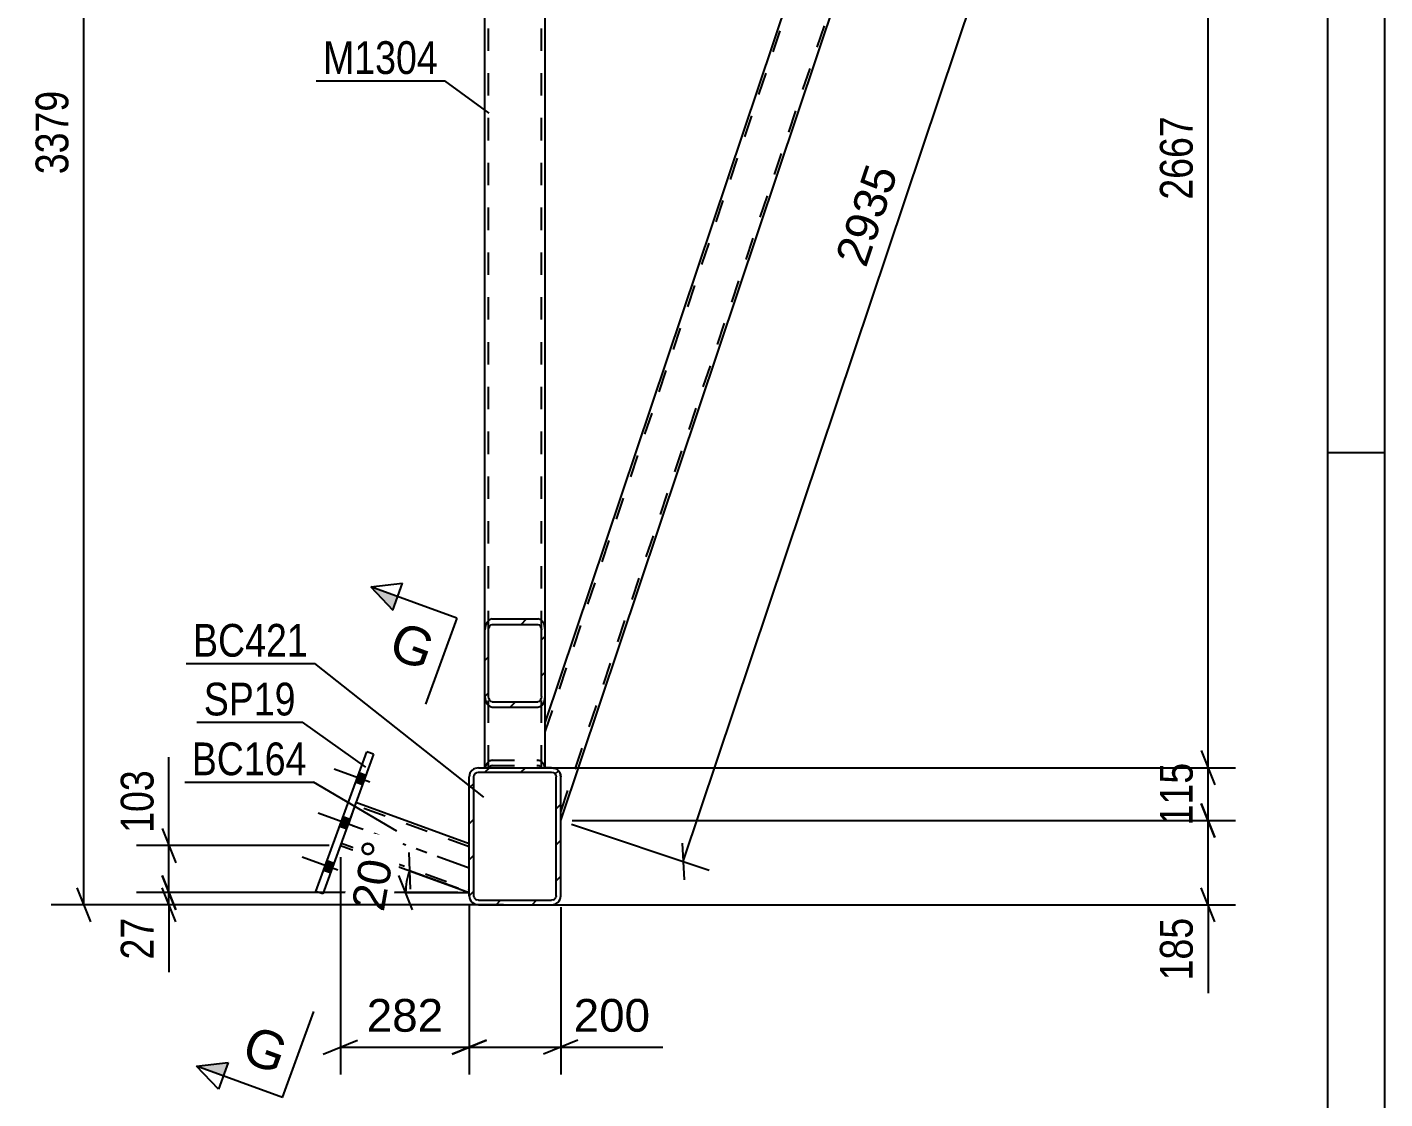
# Model space of a CAD drawing. Header units: millimetres. Extents: x -88 to 753, y -416 to 178.
# Drawn here: x 633.8 to 752.6, y -323.3 to -229.6 of the extents above; entities that cross this region are included whole.
import ezdxf

# ---------------------------------------------------------------- set-up
doc = ezdxf.new("R2010")
doc.units = ezdxf.units.MM
doc.linetypes.add('DXK_LINE_DOT2', pattern=[3.9198, 1.9599, -1.9599])
doc.linetypes.add('DXK_LINE_DOT3', pattern=[5.9187, 2.979, -0.9799, 0.9799, -0.9799])
doc.styles.add('Arial', font='ARIAL.TTF', dxfattribs={"height": 0.2})
doc.styles.add('Arial Narrow', font='ARIALN.TTF', dxfattribs={"height": 0.2})

# ---------------------------------------------------------------- blocks, each defined once
blk = doc.blocks.new('Unknown-761550090-1163')
at = {"color": 5, "linetype": 'Continuous'}
for p, q in [((752.6, -415.8), (752.6, 178.2)), ((747.6, -410.8), (747.6, 173.2)), ((752.6, -266.8), (747.6, -266.8))]:
    blk.add_line(p, q, dxfattribs=at)
blk = doc.blocks.new('Part-761550090-4248 - 4208')
at = {"color": 7, "linetype": 'DXK_LINE_DOT2'}
for p, q in [((673.88, -178.74), (679.16, -178.74)), ((673.88, -190.81), (673.88, -178.74)), ((674.2, -294.34), (674.2, -178.74)), ((678.84, -294.34), (678.84, -178.74)), ((679.16, -190.81), (679.16, -178.74)), ((673.88, -294.34), (673.88, -282.27)), ((679.16, -294.34), (679.16, -282.27)), ((673.88, -294.34), (679.16, -294.34))]:
    blk.add_line(p, q, dxfattribs=at)
at = {"color": 2, "linetype": 'Continuous'}
for p, q in [((673.88, -282.27), (673.88, -190.81)), ((679.16, -282.27), (679.16, -190.81))]:
    blk.add_line(p, q, dxfattribs=at)
blk = doc.blocks.new('Part-761550090-4308 - 4208')
at = {"linetype": 'Continuous'}
h = blk.add_hatch(dxfattribs=at)
h.set_pattern_fill('', scale=0.7, style=0, pattern_type=0)
h.set_pattern_definition([(45, (672.5228, -305.538), (-1.57154, 1.57154), [])])
h.paths.add_polyline_path([(672.52, -295.14), (672.52, -305.54), (672.58, -305.84), (672.76, -306.1), (673.02, -306.28), (673.32, -306.34), (679.72, -306.34), (680.03, -306.28), (680.29, -306.1), (680.46, -305.84), (680.52, -305.54), (680.52, -295.14), (680.46, -294.83), (680.29, -294.57), (680.03, -294.4), (679.72, -294.34), (673.32, -294.34), (673.02, -294.4), (672.76, -294.57), (672.58, -294.83)])
h.paths.add_polyline_path([(673.04, -294.86), (673.17, -294.77), (673.32, -294.74), (679.72, -294.74), (679.88, -294.77), (680.01, -294.86), (680.09, -294.98), (680.12, -295.14), (680.12, -305.54), (680.09, -305.69), (680.01, -305.82), (679.88, -305.91), (679.72, -305.94), (673.32, -305.94), (673.17, -305.91), (673.04, -305.82), (672.95, -305.69), (672.92, -305.54), (672.92, -295.14), (672.95, -294.98)])
at = {"color": 2, "linetype": 'Continuous'}
for p, q in [((673.32, -294.34), (673.02, -294.4)), ((673.32, -294.34), (679.72, -294.34)), ((680.03, -294.4), (679.72, -294.34)), ((672.58, -294.83), (672.52, -295.14)), ((672.52, -305.54), (672.52, -295.14)), ((672.92, -295.14), (672.95, -294.98)), ((672.92, -305.54), (672.92, -295.14)), ((673.17, -294.77), (673.32, -294.74)), ((673.32, -294.74), (679.72, -294.74)), ((679.72, -294.74), (679.88, -294.77)), ((680.09, -294.98), (680.12, -295.14)), ((680.12, -305.54), (680.12, -295.14)), ((680.52, -295.14), (680.46, -294.83)), ((680.52, -305.54), (680.52, -295.14)), ((672.52, -305.54), (672.58, -305.84)), ((672.95, -305.69), (672.92, -305.54)), ((673.02, -306.28), (673.32, -306.34)), ((673.32, -305.94), (673.17, -305.91)), ((673.32, -305.94), (679.72, -305.94)), ((673.32, -306.34), (679.72, -306.34)), ((679.88, -305.91), (679.72, -305.94)), ((679.72, -306.34), (680.03, -306.28)), ((680.12, -305.54), (680.09, -305.69)), ((680.46, -305.84), (680.52, -305.54))]:
    blk.add_line(p, q, dxfattribs=at)
for centre, radius, start, end in [((673.32, -295.14), 0.8, 112.5, 157.5), ((679.72, -295.14), 0.8, 22.5, 67.5), ((673.32, -295.14), 0.4, 112.5, 157.5), ((679.72, -295.14), 0.4, 22.5, 67.5), ((673.32, -305.54), 0.8, 202.5, 247.5), ((673.32, -305.54), 0.4, 202.5, 247.5), ((679.72, -305.54), 0.4, 292.5, 337.5), ((679.72, -305.54), 0.8, 292.5, 337.5)]:
    blk.add_arc(centre, radius, start, end, dxfattribs=at)
blk = doc.blocks.new('Part-761550090-4236 - 4208')
at = {"color": 7, "linetype": 'DXK_LINE_DOT2'}
for p, q in [((662.61, -297.4), (661.25, -301.16)), ((672.52, -301.26), (662.53, -297.63)), ((661.33, -300.94), (672.52, -305.01)), ((672.52, -305.27), (672.52, -301.01))]:
    blk.add_line(p, q, dxfattribs=at)
at = {"color": 2, "linetype": 'Continuous'}
for p, q in [((672.52, -301.01), (662.61, -297.4)), ((661.25, -301.16), (672.52, -305.27))]:
    blk.add_line(p, q, dxfattribs=at)
at = {"color": 7, "linetype": 'DXK_LINE_DOT3'}
blk.add_line((672.52, -303.14), (661.93, -299.28), dxfattribs=at)
blk = doc.blocks.new('Part-761550090-4228 - 4208')
at = {"color": 7, "linetype": 'DXK_LINE_DOT2'}
for p, q in [((673.88, -294.34), (673.88, -284.12)), ((674.2, -294.34), (674.2, -284.12)), ((678.84, -294.34), (678.84, -284.12)), ((679.16, -294.34), (679.16, -284.12)), ((673.88, -294.34), (679.16, -294.34)), ((673.93, -294.25), (673.92, -294.34)), ((674.27, -294.34), (674.3, -294.28)), ((674.52, -293.68), (674.28, -293.75)), ((674.3, -294.28), (674.4, -294.18)), ((674.4, -294.18), (674.52, -294.14)), ((674.52, -293.68), (678.52, -293.68)), ((674.52, -294.14), (678.52, -294.14)), ((678.77, -293.75), (678.52, -293.68)), ((678.52, -294.14), (678.65, -294.18)), ((678.65, -294.18), (678.75, -294.28)), ((678.75, -294.28), (678.78, -294.34)), ((679.13, -294.34), (679.11, -294.25))]:
    blk.add_line(p, q, dxfattribs=at)
for centre, start, end in [((674.76, -294.45), 124.4664, 166.7051), ((678.29, -294.45), 13.2949, 55.5336)]:
    blk.add_arc(centre, 0.85, start, end, dxfattribs=at)
blk = doc.blocks.new('Part-761550090-4257 - 4208')
at = {"linetype": 'Continuous'}
h = blk.add_hatch(dxfattribs=at)
h.set_pattern_fill('', scale=0.7, style=0, pattern_type=0)
h.set_pattern_definition([(45, (673.8828, -288.1062), (-1.57154, 1.57154), [])])
h.paths.add_polyline_path([(673.88, -282.27), (673.88, -288.11), (673.93, -288.46), (674.07, -288.77), (674.28, -288.97), (674.52, -289.04), (678.52, -289.04), (678.77, -288.97), (678.98, -288.77), (679.11, -288.46), (679.16, -288.11), (679.16, -282.27), (679.11, -281.91), (678.98, -281.61), (678.77, -281.4), (678.52, -281.33), (674.52, -281.33), (674.28, -281.4), (674.07, -281.61), (673.93, -281.91)])
h.paths.add_polyline_path([(674.3, -281.94), (674.4, -281.84), (674.52, -281.8), (678.52, -281.8), (678.65, -281.84), (678.75, -281.94), (678.82, -282.09), (678.84, -282.27), (678.84, -288.11), (678.82, -288.28), (678.75, -288.44), (678.65, -288.54), (678.52, -288.57), (674.52, -288.57), (674.4, -288.54), (674.3, -288.44), (674.23, -288.28), (674.2, -288.11), (674.2, -282.27), (674.23, -282.09)])
at = {"color": 2, "linetype": 'Continuous'}
for p, q in [((674.52, -281.33), (674.28, -281.4)), ((674.52, -281.33), (678.52, -281.33)), ((678.77, -281.4), (678.52, -281.33)), ((673.93, -281.91), (673.88, -282.27)), ((673.88, -288.11), (673.88, -282.27)), ((674.2, -282.27), (674.23, -282.09)), ((674.2, -288.11), (674.2, -282.27)), ((674.4, -281.84), (674.52, -281.8)), ((674.52, -281.8), (678.52, -281.8)), ((678.52, -281.8), (678.65, -281.84)), ((678.82, -282.09), (678.84, -282.27)), ((678.84, -288.11), (678.84, -282.27)), ((679.16, -282.27), (679.11, -281.91)), ((679.16, -288.11), (679.16, -282.27)), ((673.88, -294.34), (673.88, -288.11)), ((673.88, -288.11), (673.93, -288.46)), ((674.23, -288.28), (674.2, -288.11)), ((674.52, -288.57), (674.4, -288.54)), ((678.65, -288.54), (678.52, -288.57)), ((678.84, -288.11), (678.82, -288.28)), ((679.11, -288.46), (679.16, -288.11)), ((679.16, -294.34), (679.16, -288.11)), ((674.28, -288.97), (674.52, -289.04)), ((674.52, -288.57), (678.52, -288.57)), ((674.52, -289.04), (678.52, -289.04)), ((678.52, -289.04), (678.77, -288.97))]:
    blk.add_line(p, q, dxfattribs=at)
at = {"color": 7, "linetype": 'DXK_LINE_DOT2'}
for p, q in [((673.88, -288.11), (673.88, -282.27)), ((674.2, -294.34), (674.2, -282.27)), ((678.84, -294.34), (678.84, -282.27)), ((679.16, -288.11), (679.16, -282.27)), ((673.88, -294.34), (679.16, -294.34)), ((673.92, -294.34), (673.93, -294.25)), ((674.3, -294.28), (674.27, -294.34)), ((674.28, -293.75), (674.52, -293.68)), ((674.4, -294.18), (674.3, -294.28)), ((674.52, -294.14), (674.4, -294.18)), ((674.52, -293.68), (678.52, -293.68)), ((674.52, -294.14), (678.52, -294.14)), ((678.52, -293.68), (678.77, -293.75)), ((678.65, -294.18), (678.52, -294.14)), ((678.75, -294.28), (678.65, -294.18)), ((678.78, -294.34), (678.75, -294.28)), ((679.11, -294.25), (679.13, -294.34))]:
    blk.add_line(p, q, dxfattribs=at)
at = {"color": 2, "linetype": 'Continuous'}
for centre, radius, start, end in [((674.76, -282.11), 0.85, 124.4664, 166.7051), ((678.29, -282.11), 0.85, 13.2949, 55.5336), ((674.64, -282.19), 0.425, 124.4664, 166.7051), ((678.4, -282.19), 0.425, 13.2949, 55.5336), ((674.76, -288.27), 0.85, 193.2949, 235.5336), ((674.64, -288.19), 0.425, 193.2949, 235.5336), ((678.4, -288.19), 0.425, 304.4664, 346.7051), ((678.29, -288.27), 0.85, 304.4664, 346.7051)]:
    blk.add_arc(centre, radius, start, end, dxfattribs=at)
at = {"color": 7, "linetype": 'DXK_LINE_DOT2'}
for centre, start, end in [((674.76, -294.45), 124.4664, 166.7051), ((678.29, -294.45), 13.2949, 55.5336)]:
    blk.add_arc(centre, 0.85, start, end, dxfattribs=at)
blk = doc.blocks.new('Part-761550090-4339 - 4208')
at = {"color": 2, "linetype": 'Continuous'}
for p, q in [((659.11, -305.17), (663.55, -292.96)), ((664.15, -293.17), (659.71, -305.39)), ((664.15, -293.17), (663.55, -292.96)), ((659.71, -305.39), (659.11, -305.17))]:
    blk.add_line(p, q, dxfattribs=at)
blk = doc.blocks.new('Bolt-761550090-4285 - 4208')
at = {"linetype": 'Continuous'}
for points in [[(663.18, -295.84), (663.48, -295.02), (662.88, -294.8), (662.58, -295.62)], [(663.18, -295.84), (663.48, -295.02), (662.88, -294.8), (662.58, -295.62)], [(663.18, -295.84), (663.48, -295.02), (662.88, -294.8), (662.58, -295.62)], [(661.78, -299.7), (662.08, -298.87), (661.48, -298.65), (661.18, -299.48)], [(661.78, -299.7), (662.08, -298.87), (661.48, -298.65), (661.18, -299.48)], [(660.38, -303.55), (660.68, -302.72), (660.08, -302.5), (659.78, -303.33)], [(660.38, -303.55), (660.68, -302.72), (660.08, -302.5), (659.78, -303.33)], [(660.38, -303.55), (660.68, -302.72), (660.08, -302.5), (659.78, -303.33)]]:
    blk.add_hatch(color=1, dxfattribs=at).paths.add_polyline_path(points)
at = {"color": 1, "linetype": 'Continuous'}
for p, q in [((663.82, -295.61), (660.7, -294.47)), ((663.82, -295.61), (660.7, -294.47)), ((663.82, -295.61), (660.7, -294.47)), ((663.18, -295.84), (662.58, -295.62)), ((663.18, -295.84), (662.58, -295.62)), ((663.18, -295.84), (662.58, -295.62)), ((663.48, -295.02), (662.88, -294.8)), ((663.48, -295.02), (662.88, -294.8)), ((663.48, -295.02), (662.88, -294.8)), ((662.42, -299.46), (659.3, -298.32)), ((662.42, -299.46), (659.3, -298.32)), ((662.08, -298.87), (661.48, -298.65)), ((662.08, -298.87), (661.48, -298.65)), ((661.78, -299.7), (661.18, -299.48)), ((661.78, -299.7), (661.18, -299.48)), ((661.02, -303.31), (657.9, -302.18)), ((661.02, -303.31), (657.9, -302.18)), ((661.02, -303.31), (657.9, -302.18)), ((660.68, -302.72), (660.08, -302.5)), ((660.68, -302.72), (660.08, -302.5)), ((660.68, -302.72), (660.08, -302.5)), ((660.38, -303.55), (659.78, -303.33)), ((660.38, -303.55), (659.78, -303.33)), ((660.38, -303.55), (659.78, -303.33))]:
    blk.add_line(p, q, dxfattribs=at)
blk = doc.blocks.new('Part-761550090-4329 - 4208')
at = {"color": 2, "linetype": 'Continuous'}
for p, q in [((679.16, -290.43), (714.09, -186.29)), ((714.09, -186.29), (717.85, -187.65)), ((680.52, -298.96), (717.85, -187.65))]:
    blk.add_line(p, q, dxfattribs=at)
at = {"color": 7, "linetype": 'DXK_LINE_DOT2'}
for p, q in [((679.16, -291.19), (714.31, -186.37)), ((680.52, -298.2), (717.62, -187.57)), ((679.16, -294.34), (679.16, -290.43)), ((679.72, -294.34), (679.16, -294.34)), ((680.03, -294.4), (679.72, -294.34)), ((679.72, -294.34), (680.03, -294.4)), ((680.03, -294.4), (679.72, -294.34)), ((679.72, -294.34), (680.03, -294.4)), ((680.52, -295.14), (680.46, -294.83)), ((680.46, -294.83), (680.52, -295.14)), ((680.52, -295.14), (680.46, -294.83)), ((680.46, -294.83), (680.52, -295.14)), ((680.52, -298.96), (680.52, -295.14))]:
    blk.add_line(p, q, dxfattribs=at)
blk.add_arc((679.72, -295.14), 0.8, 22.5, 67.5, dxfattribs=at)
blk.add_arc((679.72, -295.14), 0.8, 22.5, 67.5, dxfattribs=at)
blk.add_arc((679.72, -295.14), 0.8, 22.5, 67.5, dxfattribs=at)
blk.add_arc((679.72, -295.14), 0.8, 22.5, 67.5, dxfattribs=at)
blk = doc.blocks.new('StraightDimension-761550090-17385 - 4208')
at = {"color": 7, "linetype": 'Continuous'}
for p, q in [((672.52, -306.27), (672.52, -321.19)), ((680.52, -306.54), (680.52, -321.19)), ((671.02, -319.39), (674.02, -318.19)), ((682.02, -318.19), (679.02, -319.39)), ((672.52, -318.79), (680.52, -318.79)), ((680.52, -318.79), (689.44, -318.79)), ((680.52, -318.79), (689.44, -318.79))]:
    blk.add_line(p, q, dxfattribs=at)
at = {"color": 0}
blk.add_wipeout([(688.92, -318.04), (688.92, -313.84), (681.05, -313.84), (681.05, -318.04)], dxfattribs=at)
at = {"color": 3, "style": 'Arial'}
blk.add_text('200', height=2.865, dxfattribs=at).set_placement((681.65, -317.44))
blk = doc.blocks.new('StraightDimension-761550090-17431 - 4208')
at = {"color": 7, "linetype": 'Continuous'}
for p, q in [((736.54, -292.84), (737.74, -295.84)), ((677.52, -294.34), (739.54, -294.34)), ((737.14, -298.96), (737.14, -294.34)), ((737.74, -300.46), (736.54, -297.46)), ((681.52, -298.96), (739.54, -298.96))]:
    blk.add_line(p, q, dxfattribs=at)
at = {"color": 0}
blk.add_wipeout([(736.39, -293.31), (732.19, -293.31), (732.19, -299.99), (736.39, -299.99)], dxfattribs=at)
at = {"color": 3, "style": 'Arial Narrow'}
blk.add_text('115', height=2.863, rotation=90.0002, dxfattribs=at).set_placement((735.79, -299.39))
blk = doc.blocks.new('StraightDimension-761550090-14423 - 4208')
at = {"color": 7, "linetype": 'Continuous'}
for p, q in [((646.25, -301.16), (646.25, -293.43)), ((646.25, -301.16), (646.25, -293.43)), ((645.65, -299.66), (646.85, -302.66)), ((660.25, -301.16), (643.4, -301.16)), ((646.25, -305.27), (646.25, -301.16)), ((646.85, -306.77), (645.65, -303.77)), ((671.52, -305.27), (643.4, -305.27))]:
    blk.add_line(p, q, dxfattribs=at)
at = {"color": 0}
blk.add_wipeout([(645.5, -293.95), (641.3, -293.95), (641.3, -300.64), (645.5, -300.64)], dxfattribs=at)
at = {"color": 3, "style": 'Arial Narrow'}
blk.add_text('103', height=2.863, rotation=90.0002, dxfattribs=at).set_placement((644.9, -300.04))
blk = doc.blocks.new('StraightDimension-761550090-14424 - 4208')
at = {"color": 7, "linetype": 'Continuous'}
for p, q in [((645.65, -303.77), (646.85, -306.77)), ((646.85, -307.84), (645.65, -304.84)), ((671.52, -305.27), (643.4, -305.27)), ((675.52, -306.34), (643.4, -306.34)), ((646.25, -306.34), (646.25, -305.27)), ((646.25, -306.34), (646.25, -312.24)), ((646.25, -306.34), (646.25, -312.24))]:
    blk.add_line(p, q, dxfattribs=at)
at = {"color": 0}
blk.add_wipeout([(645.5, -306.86), (641.3, -306.86), (641.3, -311.72), (645.5, -311.72)], dxfattribs=at)
at = {"color": 3, "style": 'Arial Narrow'}
blk.add_text('27', height=2.863, rotation=90.0002, dxfattribs=at).set_placement((644.9, -311.12))
blk = doc.blocks.new('StraightDimension-761550090-17430 - 4208')
at = {"color": 7, "linetype": 'Continuous'}
for p, q in [((737.74, -189.15), (736.54, -186.15)), ((718.85, -187.65), (739.54, -187.65)), ((737.14, -294.34), (737.14, -187.65)), ((736.54, -292.84), (737.74, -295.84)), ((677.52, -294.34), (739.54, -294.34))]:
    blk.add_line(p, q, dxfattribs=at)
at = {"color": 0}
blk.add_wipeout([(736.39, -236.74), (732.19, -236.74), (732.19, -245.25), (736.39, -245.25)], dxfattribs=at)
at = {"color": 3, "style": 'Arial Narrow'}
blk.add_text('2667', height=2.863, rotation=90.0002, dxfattribs=at).set_placement((735.79, -244.65))
blk = doc.blocks.new('AngleDimension-761550090-17412 - 4208')
at = {"color": 7, "linetype": 'Continuous'}
for p, q in [((667.23, -301.75), (667.34, -304.97)), ((667.55, -306.77), (666.35, -303.77)), ((671.58, -304.92), (667.29, -303.36)), ((667.29, -303.36), (672.52, -305.27)), ((666.95, -305.27), (672.52, -305.27))]:
    blk.add_line(p, q, dxfattribs=at)
blk.add_arc((672.52, -305.27), 5.57, 160, 180, dxfattribs=at)
at = {"color": 0}
blk.add_wipeout([(666.78, -300.57), (662.64, -299.84), (661.38, -306.98), (665.52, -307.71)], dxfattribs=at)
at = {"color": 3, "style": 'Arial'}
blk.add_text('20°', height=2.865, rotation=80.0021, dxfattribs=at).set_placement((665.03, -307.02))
blk = doc.blocks.new('StraightDimension-761550090-17340 - 4208')
at = {"color": 7, "linetype": 'Continuous'}
for p, q in [((639.4, -172.68), (638.2, -169.68)), ((671.52, -171.18), (635.95, -171.18)), ((638.8, -306.34), (638.8, -171.18)), ((638.2, -304.84), (639.4, -307.84)), ((675.52, -306.34), (635.95, -306.34))]:
    blk.add_line(p, q, dxfattribs=at)
at = {"color": 0}
blk.add_wipeout([(638.05, -234.5), (633.85, -234.5), (633.85, -243.02), (638.05, -243.02)], dxfattribs=at)
at = {"color": 3, "style": 'Arial Narrow'}
blk.add_text('3379', height=2.863, rotation=90.0002, dxfattribs=at).set_placement((637.45, -242.42))
blk = doc.blocks.new('StraightDimension-761550090-17386 - 4208')
at = {"color": 7, "linetype": 'Continuous'}
for p, q in [((661.25, -302.16), (661.25, -321.19)), ((672.52, -306.27), (672.52, -321.19)), ((659.75, -319.39), (662.75, -318.19)), ((674.02, -318.19), (671.02, -319.39)), ((661.25, -318.79), (672.52, -318.79))]:
    blk.add_line(p, q, dxfattribs=at)
at = {"color": 0}
blk.add_wipeout([(670.82, -318.04), (670.82, -313.84), (662.95, -313.84), (662.95, -318.04)], dxfattribs=at)
at = {"color": 3, "style": 'Arial'}
blk.add_text('282', height=2.865, dxfattribs=at).set_placement((663.55, -317.44))
blk = doc.blocks.new('StraightDimension-761550090-17432 - 4208')
at = {"color": 7, "linetype": 'Continuous'}
for p, q in [((736.54, -297.46), (737.74, -300.46)), ((681.52, -298.96), (739.54, -298.96)), ((737.14, -306.34), (737.14, -298.96)), ((737.74, -307.84), (736.54, -304.84)), ((677.52, -306.34), (739.54, -306.34)), ((737.14, -306.34), (737.14, -314.07)), ((737.14, -306.34), (737.14, -314.07))]:
    blk.add_line(p, q, dxfattribs=at)
at = {"color": 0}
blk.add_wipeout([(736.39, -306.86), (732.19, -306.86), (732.19, -313.55), (736.39, -313.55)], dxfattribs=at)
at = {"color": 3, "style": 'Arial Narrow'}
blk.add_text('185', height=2.863, rotation=90.0002, dxfattribs=at).set_placement((735.79, -312.95))
blk = doc.blocks.new('StraightDimension-761550090-17509 - 4208')
at = {"color": 7, "linetype": 'Continuous'}
for p, q in [((718.8, -187.97), (730.83, -192.01)), ((728.65, -192.86), (728.46, -189.63)), ((691.23, -302.55), (728.56, -191.24)), ((681.47, -299.28), (693.51, -303.31)), ((691.14, -300.93), (691.32, -304.16))]:
    blk.add_line(p, q, dxfattribs=at)
at = {"color": 0}
blk.add_wipeout([(710.79, -241.87), (706.8, -240.54), (703.59, -250.11), (707.58, -251.44)], dxfattribs=at)
at = {"color": 3, "style": 'Arial'}
blk.add_text('2935', height=2.865, rotation=71.4593, dxfattribs=at).set_placement((707.2, -250.68))
blk = doc.blocks.new('SectionMark-761550090-4567 - 4208')
at = {"linetype": 'Continuous'}
for points in [[(666.26, -279.39), (665.83, -280.56), (663.91, -278.53)], [(651.43, -320.13), (651.01, -321.3), (648.66, -320.44)]]:
    blk.add_hatch(color=6, dxfattribs=at).paths.add_polyline_path(points)
at = {"color": 6, "linetype": 'Continuous'}
for p, q in [((663.91, -278.53), (666.69, -278.21)), ((663.91, -278.53), (665.83, -280.56)), ((665.83, -280.56), (666.69, -278.21)), ((648.66, -320.44), (651.43, -320.13)), ((650.58, -322.47), (648.66, -320.44)), ((651.43, -320.13), (650.58, -322.47))]:
    blk.add_line(p, q, dxfattribs=at)
at = {"color": 0, "linetype": 'Continuous'}
for points in [[(668.7, -285.86), (669.89, -282.57), (666.48, -281.33), (665.28, -284.62)], [(655.83, -321.19), (657.03, -317.91), (653.62, -316.66), (652.42, -319.95)]]:
    blk.add_wipeout(points, dxfattribs=at)
at = {"color": 6, "linetype": 'Continuous'}
for p, q in [((671.43, -281.27), (663.91, -278.53)), ((671.43, -281.27), (668.69, -288.78)), ((656.17, -323.18), (658.91, -315.66)), ((656.17, -323.18), (648.66, -320.44))]:
    blk.add_line(p, q, dxfattribs=at)
at = {"color": 3, "linetype": 'Continuous', "style": 'Arial'}
for p in [(665.28, -284.62), (652.42, -319.95)]:
    blk.add_text('G', height=3.34, rotation=-20.002, dxfattribs=at).set_placement(p)
blk = doc.blocks.new('Mark-761550090-4232 - 4208')
at = {"color": 30, "linetype": 'Continuous'}
for p in [(647.65, -295.6), (666.18, -299.88)]:
    blk.add_line(p, (658.9, -295.6), dxfattribs=at)
at = {"color": 0}
blk.add_wipeout([(658.3, -295), (658.3, -292), (648.25, -292), (648.25, -295)], dxfattribs=at)
blk.add_wipeout([(658.3, -295), (658.3, -292), (648.25, -292), (648.25, -295)], dxfattribs=at)
at = {"color": 3, "style": 'Arial Narrow'}
blk.add_text('BC164', height=2.863, dxfattribs=at).set_placement((648.25, -295))
blk = doc.blocks.new('Mark-761550090-4244 - 4208')
at = {"color": 30, "linetype": 'Continuous'}
for p in [(659.13, -234.25), (674.27, -237.09)]:
    blk.add_line(p, (670.38, -234.25), dxfattribs=at)
at = {"color": 0}
blk.add_wipeout([(669.78, -233.65), (669.78, -230.65), (659.73, -230.65), (659.73, -233.65)], dxfattribs=at)
blk.add_wipeout([(669.78, -233.65), (669.78, -230.65), (659.73, -230.65), (659.73, -233.65)], dxfattribs=at)
at = {"color": 3, "style": 'Arial Narrow'}
blk.add_text('M1304', height=2.863, dxfattribs=at).set_placement((659.73, -233.65))
blk = doc.blocks.new('Mark-761550090-4335 - 4208')
at = {"color": 30, "linetype": 'Continuous'}
for p in [(648.7, -290.37), (663.47, -294.3)]:
    blk.add_line(p, (657.94, -290.37), dxfattribs=at)
at = {"color": 0}
blk.add_wipeout([(657.34, -289.77), (657.34, -286.77), (649.3, -286.77), (649.3, -289.77)], dxfattribs=at)
blk.add_wipeout([(657.34, -289.77), (657.34, -286.77), (649.3, -286.77), (649.3, -289.77)], dxfattribs=at)
at = {"color": 3, "style": 'Arial Narrow'}
blk.add_text('SP19', height=2.863, dxfattribs=at).set_placement((649.3, -289.77))
blk = doc.blocks.new('Mark-761550090-4304 - 4208')
at = {"color": 30, "linetype": 'Continuous'}
for p in [(647.76, -285.23), (673.78, -296.93)]:
    blk.add_line(p, (659.01, -285.23), dxfattribs=at)
at = {"color": 0}
blk.add_wipeout([(658.41, -284.63), (658.41, -281.63), (648.36, -281.63), (648.36, -284.63)], dxfattribs=at)
blk.add_wipeout([(658.41, -284.63), (658.41, -281.63), (648.36, -281.63), (648.36, -284.63)], dxfattribs=at)
at = {"color": 3, "style": 'Arial Narrow'}
blk.add_text('BC421', height=2.863, dxfattribs=at).set_placement((648.36, -284.63))

msp = doc.modelspace()

# ---------------------------------------------------------------- block references
for name in ['Unknown-761550090-1163', 'Part-761550090-4248 - 4208', 'Part-761550090-4329 - 4208', 'Part-761550090-4257 - 4208', 'Part-761550090-4228 - 4208', 'Part-761550090-4339 - 4208', 'Bolt-761550090-4285 - 4208', 'Part-761550090-4308 - 4208', 'Part-761550090-4236 - 4208']:
    msp.add_blockref(name, (0, 0))

# ---------------------------------------------------------------- next in the draw order: block references
for name in ['StraightDimension-761550090-17431 - 4208', 'StraightDimension-761550090-17385 - 4208']:
    msp.add_blockref(name, (0, 0))

# ---------------------------------------------------------------- next in the draw order: block references
for name in ['StraightDimension-761550090-17430 - 4208', 'StraightDimension-761550090-14423 - 4208', 'StraightDimension-761550090-17432 - 4208']:
    msp.add_blockref(name, (0, 0))

# ---------------------------------------------------------------- next in the draw order: block references
for name in ['StraightDimension-761550090-17509 - 4208', 'StraightDimension-761550090-14424 - 4208']:
    msp.add_blockref(name, (0, 0))

# ---------------------------------------------------------------- next in the draw order: block references
msp.add_blockref('AngleDimension-761550090-17412 - 4208', (0, 0))

# ---------------------------------------------------------------- next in the draw order: block references
msp.add_blockref('StraightDimension-761550090-17340 - 4208', (0, 0))

# ---------------------------------------------------------------- next in the draw order: block references
for name in ['Mark-761550090-4244 - 4208', 'StraightDimension-761550090-17386 - 4208']:
    msp.add_blockref(name, (0, 0))

# ---------------------------------------------------------------- next in the draw order: block references
msp.add_blockref('SectionMark-761550090-4567 - 4208', (0, 0))

# ---------------------------------------------------------------- next in the draw order: block references
msp.add_blockref('Mark-761550090-4232 - 4208', (0, 0))

# ---------------------------------------------------------------- next in the draw order: block references
msp.add_blockref('Mark-761550090-4335 - 4208', (0, 0))

# ---------------------------------------------------------------- next in the draw order: block references
msp.add_blockref('Mark-761550090-4304 - 4208', (0, 0))

doc.saveas('drawing.dxf')
